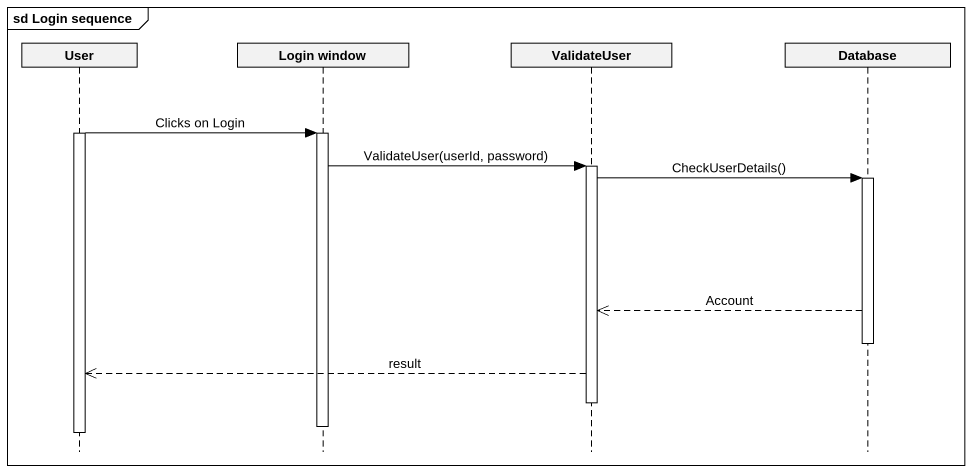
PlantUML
@startuml
mainframe sd Login sequence
hide footbox
participant User
participant "Login window" as Login_window
participant ValidateUser
participant "Database" as Database_

activate User
User -> Login_window : Clicks on Login
activate Login_window
Login_window -> ValidateUser : ValidateUser(userId, password)
activate ValidateUser
ValidateUser -> Database_ : CheckUserDetails()
activate Database_
Database_ -->> ValidateUser : Account
deactivate Database_
ValidateUser -->> User : result
deactivate ValidateUser
deactivate Login_window
deactivate User
@enduml
